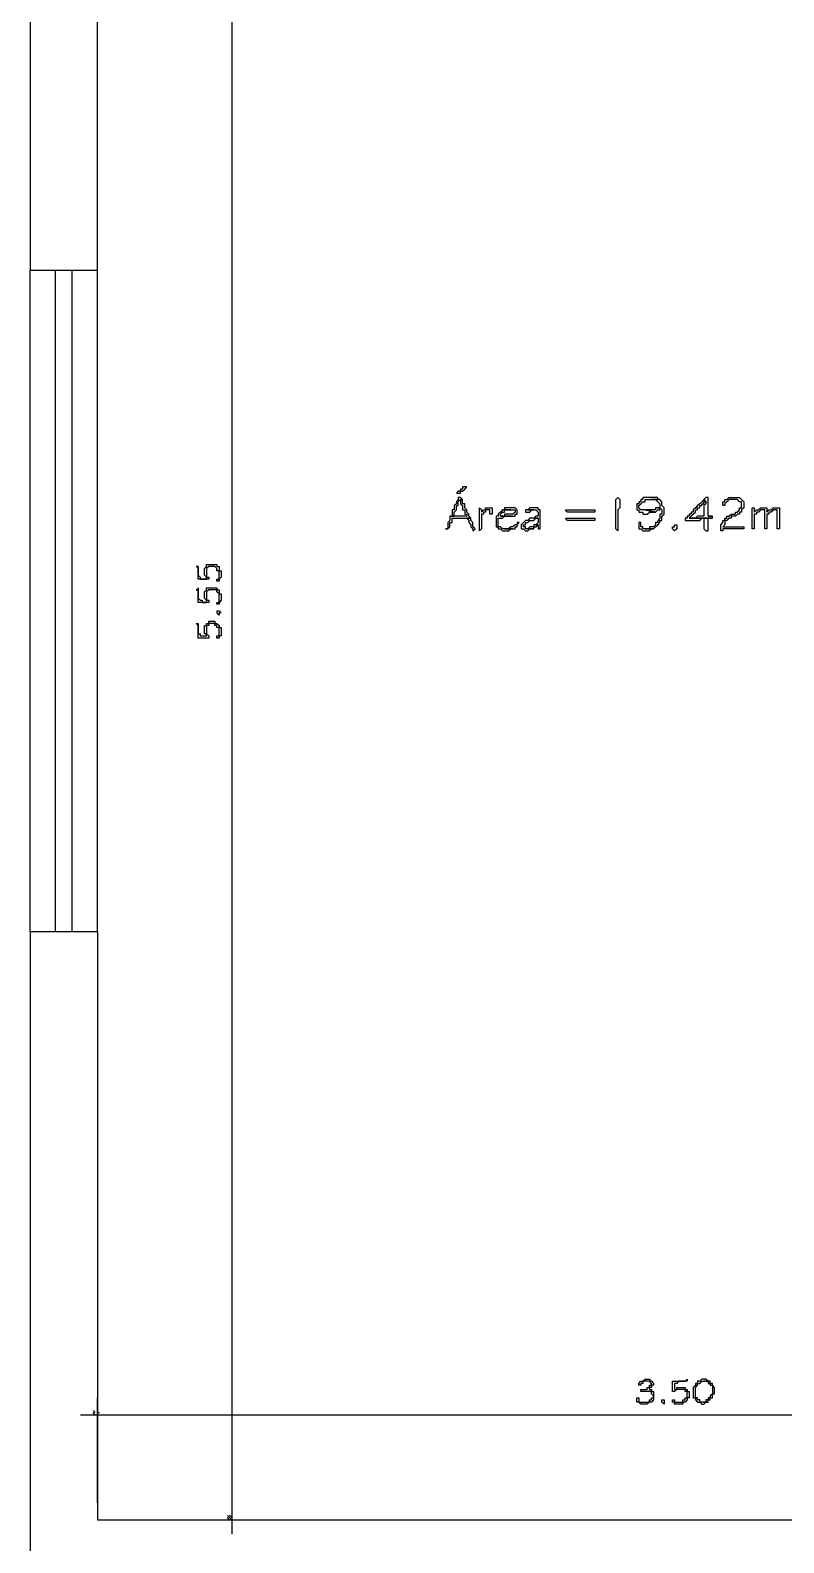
# Model space of a CAD drawing. Header units: millimetres. Extents: x -518.8 to -461.2, y 3.5 to 44.2.
# Drawn here: x -504.244 to -501.958, y 13.954 to 18.541 of the extents above; entities that cross this region are included whole.
import ezdxf

# ---------------------------------------------------------------- set-up
doc = ezdxf.new("R2010")
doc.units = ezdxf.units.MM
doc.header["$MEASUREMENT"] = 0
for name, color, linetype in [('10', 10, 'Continuous'), ('16', 16, 'Continuous'), ('8', 8, 'Continuous'), ('MYSOLIDS', 7, 'Continuous')]:
    doc.layers.add(name, color=color, linetype=linetype)

msp = doc.modelspace()

# ---------------------------------------------------------------- linework, layer by layer
at = {"layer": '10'}
for points in [[(-504.2436, 21.5548), (-504.2436, 17.812)], [(-504.0399, 17.812), (-504.0399, 19.5879), (-504.0399, 19.5879), (-502.0346, 19.5879)], [(-504.0399, 17.812), (-504.2436, 17.812)], [(-504.0399, 15.8067), (-504.2436, 15.8067)], [(-504.2436, 15.8067), (-504.2436, 13.827)], [(-504.0399, 15.8067), (-504.0399, 14.024)], [(-504.0399, 14.024), (-501.6339, 14.024)]]:
    msp.add_lwpolyline(points, dxfattribs=at)
at = {"layer": '16'}
for points in [[(-503.6324, 19.6391), (-503.6324, 13.9797)], [(-504.0399, 14.0751), (-504.0399, 14.3932)], [(-504.091, 14.3421), (-500.4812, 14.3421)], [(-504.0466, 14.3488), (-504.0527, 14.3548)], [(-504.0466, 14.3421), (-504.0527, 14.3488)], [(-504.0399, 14.3488), (-504.0399, 14.3488), (-504.0399, 14.3488), (-504.0339, 14.3488)], [(-504.0399, 14.3421), (-504.0399, 14.3421), (-504.0399, 14.3421), (-504.0339, 14.3421)], [(-503.6391, 14.0308), (-503.6451, 14.0368)], [(-503.6324, 14.0308), (-503.6391, 14.0368)], [(-503.9887, 14.024), (-503.588, 14.024)], [(-503.6391, 14.024), (-503.6451, 14.0308)], [(-503.6324, 14.024), (-503.6391, 14.0308)]]:
    msp.add_lwpolyline(points, dxfattribs=at)
at = {"layer": '8'}
for points in [[(-504.2436, 15.8067), (-504.2436, 17.812)], [(-504.1669, 15.8067), (-504.1669, 17.812)], [(-504.1166, 15.8067), (-504.1166, 17.812)], [(-504.0399, 15.8067), (-504.0399, 17.812)]]:
    msp.add_lwpolyline(points, dxfattribs=at)
at = {"layer": 'MYSOLIDS'}
for points in [[(-502.9256, 17.1563), (-502.9256, 17.1563), (-502.9324, 17.1563), (-502.9324, 17.1563), (-502.9324, 17.1496), (-502.9384, 17.1496), (-502.9384, 17.1436), (-502.9451, 17.1436), (-502.9451, 17.1436), (-502.9511, 17.1368), (-502.9451, 17.1368), (-502.9451, 17.1368), (-502.9451, 17.1368), (-502.9384, 17.1368), (-502.9384, 17.1368), (-502.9384, 17.1436), (-502.9324, 17.1436), (-502.9324, 17.1436), (-502.9256, 17.1496), (-502.9256, 17.1496), (-502.9256, 17.1496), (-502.9196, 17.1563), (-502.9196, 17.1563), (-502.9256, 17.1563), (-502.9256, 17.1563)], [(-502.9324, 17.118), (-502.9384, 17.118), (-502.9384, 17.1112), (-502.9384, 17.1112), (-502.9384, 17.1052), (-502.9324, 17.0992), (-502.9324, 17.0992), (-502.9324, 17.0924), (-502.9324, 17.0864), (-502.9256, 17.0864), (-502.9256, 17.0797), (-502.9256, 17.0736), (-502.9196, 17.0736), (-502.9196, 17.0669), (-502.9639, 17.0669), (-502.9707, 17.0669), (-502.9707, 17.0609), (-502.9707, 17.0541), (-502.9707, 17.0541), (-502.9767, 17.0481), (-502.9767, 17.0481), (-502.9767, 17.0413), (-502.9767, 17.0353), (-502.9767, 17.0285), (-502.9835, 17.0285), (-502.9767, 17.0285), (-502.9767, 17.0285), (-502.9767, 17.0285), (-502.9767, 17.0285), (-502.9707, 17.0353), (-502.9707, 17.0413), (-502.9707, 17.0413), (-502.9707, 17.0481), (-502.9639, 17.0481), (-502.9639, 17.0541), (-502.9639, 17.0609), (-502.9196, 17.0609), (-502.9068, 17.0609), (-502.9128, 17.0669), (-502.9128, 17.0736), (-502.9128, 17.0736), (-502.9196, 17.0797), (-502.9196, 17.0797), (-502.9196, 17.0864), (-502.9256, 17.0924), (-502.9256, 17.0924), (-502.9256, 17.0992), (-502.9256, 17.0992), (-502.9256, 17.1052), (-502.9324, 17.1052), (-502.9324, 17.1112), (-502.9324, 17.1112), (-502.9324, 17.118), (-502.9324, 17.118)], [(-502.9384, 17.124), (-502.9384, 17.124), (-502.9451, 17.124), (-502.9451, 17.124), (-502.9451, 17.118), (-502.9451, 17.118), (-502.9511, 17.1112), (-502.9511, 17.1052), (-502.9579, 17.0992), (-502.9579, 17.0924), (-502.9579, 17.0864), (-502.9639, 17.0864), (-502.9639, 17.0797), (-502.9639, 17.0797), (-502.9639, 17.0736), (-502.9639, 17.0669), (-502.9707, 17.0669), (-502.9639, 17.0669), (-502.9579, 17.0669), (-502.9579, 17.0736), (-502.9579, 17.0736), (-502.9579, 17.0797), (-502.9511, 17.0864), (-502.9511, 17.0864), (-502.9511, 17.0924), (-502.9511, 17.0924), (-502.9511, 17.0992), (-502.9451, 17.0992), (-502.9451, 17.1052), (-502.9451, 17.1112), (-502.9384, 17.118), (-502.9324, 17.118), (-502.9384, 17.124), (-502.9384, 17.124), (-502.9384, 17.124), (-502.9384, 17.124)], [(-502.4677, 17.0285), (-502.4677, 17.0353), (-502.4677, 17.0413), (-502.4677, 17.0413), (-502.4677, 17.0413), (-502.4677, 17.0481), (-502.4677, 17.0541), (-502.4677, 17.0609), (-502.4677, 17.0609), (-502.4677, 17.0669), (-502.4677, 17.0736), (-502.4677, 17.0797), (-502.4677, 17.0797), (-502.4677, 17.0864), (-502.4677, 17.0924), (-502.4677, 17.0992), (-502.4677, 17.0992), (-502.4677, 17.1052), (-502.4677, 17.1112), (-502.4677, 17.1112), (-502.4677, 17.118), (-502.4677, 17.118), (-502.4609, 17.124), (-502.4609, 17.124), (-502.4609, 17.124), (-502.4609, 17.124), (-502.4609, 17.124), (-502.4609, 17.124), (-502.4549, 17.118), (-502.4549, 17.118), (-502.4549, 17.1112), (-502.4549, 17.1052), (-502.4549, 17.1052), (-502.4549, 17.0992), (-502.4549, 17.0924), (-502.4609, 17.0864), (-502.4609, 17.0864), (-502.4609, 17.0797), (-502.4609, 17.0736), (-502.4609, 17.0669), (-502.4609, 17.0669), (-502.4609, 17.0609), (-502.4609, 17.0541), (-502.4609, 17.0481), (-502.4609, 17.0481), (-502.4609, 17.0413), (-502.4609, 17.0353), (-502.4609, 17.0353), (-502.4609, 17.0285), (-502.4609, 17.0285), (-502.4609, 17.0285), (-502.4609, 17.0285), (-502.4609, 17.0225), (-502.4609, 17.0225), (-502.4677, 17.0285), (-502.4677, 17.0285), (-502.4677, 17.0285), (-502.4677, 17.0285), (-502.4677, 17.0285), (-502.4677, 17.0285), (-502.4677, 17.0285)], [(-502.3594, 17.124), (-502.3594, 17.124), (-502.3654, 17.124), (-502.3722, 17.124), (-502.3722, 17.124), (-502.3782, 17.124), (-502.385, 17.124), (-502.385, 17.118), (-502.391, 17.118), (-502.391, 17.1112), (-502.3978, 17.1112), (-502.3978, 17.1112), (-502.3978, 17.1052), (-502.4038, 17.1052), (-502.4038, 17.0992), (-502.4038, 17.0924), (-502.4038, 17.0924), (-502.4038, 17.0864), (-502.3978, 17.0864), (-502.3978, 17.0797), (-502.3978, 17.0797), (-502.391, 17.0797), (-502.385, 17.0797), (-502.385, 17.0736), (-502.3782, 17.0736), (-502.3782, 17.0736), (-502.3722, 17.0736), (-502.3654, 17.0797), (-502.3594, 17.0797), (-502.3594, 17.0797), (-502.3527, 17.0797), (-502.3527, 17.0797), (-502.3466, 17.0797), (-502.3782, 17.0864), (-502.3782, 17.0864), (-502.385, 17.0864), (-502.385, 17.0864), (-502.391, 17.0864), (-502.391, 17.0864), (-502.3978, 17.0924), (-502.3978, 17.0924), (-502.3978, 17.0992), (-502.3978, 17.0992), (-502.391, 17.1052), (-502.391, 17.1052), (-502.385, 17.1112), (-502.385, 17.1112), (-502.3782, 17.1112), (-502.3782, 17.118), (-502.3722, 17.118), (-502.3722, 17.118), (-502.3654, 17.118), (-502.3594, 17.118), (-502.3399, 17.118), (-502.3399, 17.124), (-502.3466, 17.124), (-502.3527, 17.124), (-502.3527, 17.124), (-502.3594, 17.124), (-502.3594, 17.124)], [(-502.3399, 17.118), (-502.3594, 17.118), (-502.3594, 17.118), (-502.3527, 17.118), (-502.3527, 17.118), (-502.3466, 17.118), (-502.3399, 17.1112), (-502.3399, 17.1112), (-502.3399, 17.1112), (-502.3339, 17.1052), (-502.3339, 17.1052), (-502.3339, 17.0992), (-502.3339, 17.0992), (-502.3339, 17.0924), (-502.3399, 17.0924), (-502.3339, 17.0924), (-502.3278, 17.0864), (-502.3278, 17.0797), (-502.3278, 17.0797), (-502.3278, 17.0736), (-502.3339, 17.0736), (-502.3339, 17.0669), (-502.3339, 17.0609), (-502.3339, 17.0609), (-502.3399, 17.0541), (-502.3399, 17.0481), (-502.3466, 17.0481), (-502.3466, 17.0413), (-502.3466, 17.0413), (-502.3527, 17.0353), (-502.3594, 17.0353), (-502.3594, 17.0353), (-502.3654, 17.0353), (-502.3654, 17.0285), (-502.3722, 17.0285), (-502.3782, 17.0285), (-502.3527, 17.0285), (-502.3527, 17.0285), (-502.3466, 17.0353), (-502.3466, 17.0353), (-502.3399, 17.0413), (-502.3399, 17.0413), (-502.3339, 17.0481), (-502.3339, 17.0481), (-502.3339, 17.0541), (-502.3278, 17.0541), (-502.3278, 17.0609), (-502.3278, 17.0669), (-502.3278, 17.0669), (-502.3211, 17.0736), (-502.3211, 17.0736), (-502.3211, 17.0797), (-502.3211, 17.0864), (-502.3211, 17.0864), (-502.3211, 17.0924), (-502.3211, 17.0924), (-502.3278, 17.0992), (-502.3278, 17.1052), (-502.3278, 17.1052), (-502.3278, 17.1112), (-502.3339, 17.118), (-502.3339, 17.118), (-502.3399, 17.118), (-502.3399, 17.118)], [(-502.2, 17.118), (-502.2068, 17.1112), (-502.2068, 17.1112), (-502.2128, 17.1052), (-502.2128, 17.1052), (-502.2196, 17.0992), (-502.2196, 17.0992), (-502.2256, 17.0924), (-502.2256, 17.0924), (-502.2324, 17.0864), (-502.2324, 17.0797), (-502.2384, 17.0797), (-502.2384, 17.0736), (-502.2444, 17.0736), (-502.2444, 17.0669), (-502.2511, 17.0669), (-502.2511, 17.0609), (-502.2511, 17.0609), (-502.2572, 17.0609), (-502.2572, 17.0541), (-502.2572, 17.0541), (-502.2511, 17.0541), (-502.2511, 17.0541), (-502.2511, 17.0541), (-502.2444, 17.0541), (-502.2384, 17.0541), (-502.2384, 17.0541), (-502.2324, 17.0541), (-502.2256, 17.0541), (-502.2196, 17.0541), (-502.2196, 17.0541), (-502.2128, 17.0541), (-502.2068, 17.0609), (-502.2, 17.0609), (-502.2, 17.0609), (-502.1872, 17.0609), (-502.1872, 17.0609), (-502.1812, 17.0609), (-502.1812, 17.0609), (-502.1745, 17.0609), (-502.2444, 17.0609), (-502.2444, 17.0609), (-502.2384, 17.0669), (-502.2384, 17.0669), (-502.2324, 17.0736), (-502.2324, 17.0736), (-502.2256, 17.0797), (-502.2256, 17.0864), (-502.2196, 17.0864), (-502.2196, 17.0924), (-502.2128, 17.0924), (-502.2128, 17.0992), (-502.2068, 17.0992), (-502.2068, 17.1052), (-502.2, 17.1052), (-502.2, 17.1112), (-502.194, 17.1112), (-502.2, 17.118), (-502.2, 17.118)], [(-502.194, 17.124), (-502.194, 17.124), (-502.194, 17.124), (-502.2, 17.118), (-502.2, 17.118), (-502.194, 17.1112), (-502.194, 17.1112), (-502.194, 17.1052), (-502.2, 17.0992), (-502.2, 17.0924), (-502.2, 17.0924), (-502.2, 17.0924), (-502.2, 17.0864), (-502.2, 17.0797), (-502.2, 17.0736), (-502.2, 17.0736), (-502.2, 17.0669), (-502.2, 17.0669), (-502.2068, 17.0669), (-502.2068, 17.0669), (-502.2128, 17.0669), (-502.2196, 17.0669), (-502.2256, 17.0609), (-502.2256, 17.0609), (-502.2256, 17.0609), (-502.2316, 17.0609), (-502.2384, 17.0609), (-502.2444, 17.0609), (-502.2444, 17.0609), (-502.1745, 17.0609), (-502.1745, 17.0609), (-502.1745, 17.0609), (-502.1745, 17.0669), (-502.1872, 17.0669), (-502.1872, 17.0736), (-502.1872, 17.0736), (-502.1872, 17.0797), (-502.1872, 17.0864), (-502.1872, 17.0924), (-502.1872, 17.0924), (-502.1872, 17.0992), (-502.1872, 17.1052), (-502.1872, 17.1112), (-502.1872, 17.1112), (-502.1872, 17.118), (-502.1872, 17.124), (-502.1872, 17.124), (-502.194, 17.124), (-502.194, 17.124)], [(-502.1429, 17.0353), (-502.079, 17.0353), (-502.079, 17.0353), (-502.079, 17.0353), (-502.079, 17.0285), (-502.079, 17.0285), (-502.079, 17.0285), (-502.079, 17.0285), (-502.079, 17.0285), (-502.079, 17.0285), (-502.1429, 17.0285), (-502.1429, 17.0225), (-502.1429, 17.0225), (-502.1429, 17.0225), (-502.1429, 17.0225), (-502.1489, 17.0225), (-502.1489, 17.0225), (-502.1489, 17.0285), (-502.1489, 17.0285), (-502.1489, 17.0353), (-502.1489, 17.0413), (-502.1489, 17.0413), (-502.1429, 17.0481), (-502.1429, 17.0481), (-502.1429, 17.0541), (-502.1369, 17.0541), (-502.1369, 17.0609), (-502.1301, 17.0609), (-502.1301, 17.0609), (-502.1301, 17.0669), (-502.1241, 17.0669), (-502.1241, 17.0669), (-502.1173, 17.0736), (-502.1113, 17.0736), (-502.1045, 17.0736), (-502.1045, 17.0797), (-502.0985, 17.0797), (-502.0985, 17.0797), (-502.0918, 17.0864), (-502.0918, 17.0864), (-502.0918, 17.0924), (-502.0857, 17.0924), (-502.0857, 17.0992), (-502.0857, 17.0992), (-502.0857, 17.1052), (-502.0857, 17.1112), (-502.0918, 17.1112), (-502.0918, 17.1112), (-502.0985, 17.118), (-502.0985, 17.118), (-502.1045, 17.118), (-502.1113, 17.118), (-502.1113, 17.118), (-502.1173, 17.118), (-502.1241, 17.118), (-502.1241, 17.118), (-502.1301, 17.1112), (-502.1301, 17.1112), (-502.1369, 17.1052), (-502.1369, 17.1052), (-502.1369, 17.0992), (-502.1369, 17.0992), (-502.1429, 17.0992), (-502.1429, 17.0992), (-502.1429, 17.0992), (-502.1429, 17.0992), (-502.1429, 17.0992), (-502.1429, 17.0992), (-502.1429, 17.1052), (-502.1429, 17.1052), (-502.1429, 17.1112), (-502.1369, 17.1112), (-502.1369, 17.1112), (-502.1369, 17.118), (-502.1301, 17.118), (-502.1241, 17.124), (-502.1241, 17.124), (-502.1173, 17.124), (-502.1173, 17.124), (-502.1113, 17.124), (-502.1113, 17.124), (-502.1045, 17.124), (-502.0985, 17.124), (-502.0918, 17.124), (-502.0918, 17.124), (-502.0857, 17.118), (-502.0857, 17.118), (-502.0857, 17.118), (-502.079, 17.1112), (-502.079, 17.1052), (-502.079, 17.1052), (-502.079, 17.0992), (-502.079, 17.0992), (-502.079, 17.0924), (-502.079, 17.0924), (-502.0857, 17.0864), (-502.0857, 17.0797), (-502.0857, 17.0797), (-502.0918, 17.0797), (-502.0918, 17.0736), (-502.0985, 17.0736), (-502.0985, 17.0736), (-502.1045, 17.0669), (-502.1113, 17.0669), (-502.1173, 17.0669), (-502.1173, 17.0609), (-502.1241, 17.0609), (-502.1241, 17.0609), (-502.1301, 17.0541), (-502.1369, 17.0541), (-502.1369, 17.0481), (-502.1369, 17.0481), (-502.1369, 17.0413), (-502.1429, 17.0353), (-502.1429, 17.0353), (-502.1429, 17.0353), (-502.1429, 17.0353), (-502.1429, 17.0353)], [(-502.8752, 17.0797), (-502.8752, 17.0797), (-502.8684, 17.0864), (-502.8624, 17.0864), (-502.8624, 17.0924), (-502.8557, 17.0924), (-502.8557, 17.0924), (-502.8496, 17.0924), (-502.8496, 17.0924), (-502.8429, 17.0924), (-502.8429, 17.0864), (-502.8429, 17.0797), (-502.8429, 17.0797), (-502.8429, 17.0736), (-502.8429, 17.0736), (-502.8429, 17.0736), (-502.8429, 17.0736), (-502.8496, 17.0736), (-502.8496, 17.0736), (-502.8496, 17.0797), (-502.8496, 17.0797), (-502.8496, 17.0797), (-502.8496, 17.0797), (-502.8496, 17.0797), (-502.8496, 17.0797), (-502.8496, 17.0864), (-502.8496, 17.0864), (-502.8496, 17.0864), (-502.8496, 17.0864), (-502.8557, 17.0864), (-502.8624, 17.0864), (-502.8624, 17.0864), (-502.8624, 17.0797), (-502.8684, 17.0797), (-502.8684, 17.0736), (-502.8752, 17.0736), (-502.8752, 17.0736), (-502.8752, 17.0669), (-502.8752, 17.0609), (-502.8752, 17.0541), (-502.8752, 17.0541), (-502.8752, 17.0481), (-502.8752, 17.0413), (-502.8752, 17.0413), (-502.8752, 17.0353), (-502.8752, 17.0353), (-502.8752, 17.0353), (-502.8752, 17.0285), (-502.8752, 17.0285), (-502.8812, 17.0225), (-502.8812, 17.0225), (-502.8812, 17.0285), (-502.8812, 17.0285), (-502.8812, 17.0285), (-502.8812, 17.0285), (-502.8812, 17.0413), (-502.8812, 17.0481), (-502.8812, 17.0481), (-502.8812, 17.0541), (-502.8812, 17.0609), (-502.8812, 17.0609), (-502.8812, 17.0669), (-502.8812, 17.0736), (-502.8812, 17.0797), (-502.8812, 17.0797), (-502.8812, 17.0864), (-502.8812, 17.0864), (-502.8812, 17.0864), (-502.8812, 17.0864), (-502.8812, 17.0924), (-502.8812, 17.0924), (-502.8752, 17.0864), (-502.8752, 17.0864), (-502.8752, 17.0797), (-502.8752, 17.0797), (-502.8752, 17.0797), (-502.8752, 17.0797), (-502.8752, 17.0797), (-502.8752, 17.0797)], [(-502.8053, 17.0864), (-502.8113, 17.0864), (-502.8173, 17.0797), (-502.8173, 17.0797), (-502.8241, 17.0736), (-502.8241, 17.0736), (-502.8241, 17.0669), (-502.8301, 17.0669), (-502.8301, 17.0609), (-502.8301, 17.0609), (-502.8301, 17.0541), (-502.8301, 17.0481), (-502.8301, 17.0481), (-502.8301, 17.0413), (-502.8301, 17.0353), (-502.8241, 17.0353), (-502.8241, 17.0285), (-502.8241, 17.0285), (-502.8173, 17.0285), (-502.8173, 17.0285), (-502.8113, 17.0225), (-502.8053, 17.0225), (-502.8053, 17.0225), (-502.7985, 17.0225), (-502.7985, 17.0225), (-502.7925, 17.0225), (-502.7857, 17.0285), (-502.7797, 17.0285), (-502.7797, 17.0285), (-502.7797, 17.0285), (-502.8053, 17.0285), (-502.8053, 17.0285), (-502.8113, 17.0285), (-502.8173, 17.0353), (-502.8173, 17.0353), (-502.8241, 17.0353), (-502.8241, 17.0413), (-502.8241, 17.0481), (-502.8241, 17.0481), (-502.8241, 17.0541), (-502.8241, 17.0541), (-502.8241, 17.0609), (-502.8241, 17.0609), (-502.8241, 17.0609), (-502.8173, 17.0609), (-502.8113, 17.0609), (-502.8053, 17.0669), (-502.7985, 17.0669), (-502.7925, 17.0669), (-502.7857, 17.0669), (-502.7857, 17.0669), (-502.7797, 17.0669), (-502.7797, 17.0669), (-502.8173, 17.0669), (-502.8173, 17.0736), (-502.8173, 17.0736), (-502.8113, 17.0797), (-502.8053, 17.0797), (-502.8053, 17.0864), (-502.7985, 17.0864), (-502.7985, 17.0864), (-502.7925, 17.0864), (-502.7857, 17.0864), (-502.8053, 17.0864), (-502.8053, 17.0864)], [(-502.7857, 17.0924), (-502.7925, 17.0924), (-502.7925, 17.0924), (-502.7985, 17.0924), (-502.8053, 17.0924), (-502.8053, 17.0924), (-502.8053, 17.0864), (-502.7857, 17.0864), (-502.7857, 17.0864), (-502.7797, 17.0864), (-502.773, 17.0864), (-502.773, 17.0864), (-502.773, 17.0797), (-502.773, 17.0797), (-502.773, 17.0797), (-502.7797, 17.0736), (-502.7857, 17.0736), (-502.7857, 17.0736), (-502.7857, 17.0736), (-502.7925, 17.0736), (-502.7985, 17.0736), (-502.8053, 17.0736), (-502.8053, 17.0669), (-502.8113, 17.0669), (-502.8173, 17.0669), (-502.7797, 17.0669), (-502.773, 17.0669), (-502.773, 17.0736), (-502.7669, 17.0736), (-502.7669, 17.0736), (-502.7669, 17.0797), (-502.7669, 17.0864), (-502.7669, 17.0864), (-502.773, 17.0924), (-502.773, 17.0924), (-502.7797, 17.0924), (-502.7797, 17.0924), (-502.7857, 17.0924), (-502.7857, 17.0924)], [(-502.7346, 17.0864), (-502.7346, 17.0864), (-502.7414, 17.0864), (-502.7414, 17.0797), (-502.7414, 17.0797), (-502.7414, 17.0797), (-502.7414, 17.0797), (-502.7414, 17.0797), (-502.7346, 17.0797), (-502.7346, 17.0797), (-502.7286, 17.0797), (-502.7286, 17.0797), (-502.7218, 17.0864), (-502.7218, 17.0864), (-502.7158, 17.0864), (-502.7158, 17.0864), (-502.7346, 17.0864), (-502.7346, 17.0864)], [(-502.7158, 17.0924), (-502.7158, 17.0924), (-502.7218, 17.0924), (-502.7218, 17.0924), (-502.7218, 17.0924), (-502.7286, 17.0924), (-502.7346, 17.0864), (-502.7158, 17.0864), (-502.7098, 17.0864), (-502.7098, 17.0864), (-502.703, 17.0797), (-502.703, 17.0797), (-502.703, 17.0736), (-502.703, 17.0669), (-502.7098, 17.0669), (-502.7158, 17.0609), (-502.7158, 17.0609), (-502.703, 17.0609), (-502.703, 17.0481), (-502.703, 17.0481), (-502.7098, 17.0413), (-502.703, 17.0413), (-502.703, 17.0353), (-502.703, 17.0285), (-502.697, 17.0285), (-502.697, 17.0285), (-502.697, 17.0353), (-502.697, 17.0736), (-502.697, 17.0797), (-502.697, 17.0797), (-502.697, 17.0864), (-502.703, 17.0864), (-502.703, 17.0924), (-502.7098, 17.0924), (-502.7158, 17.0924), (-502.7158, 17.0924)], [(-502.5376, 17.0797), (-502.6143, 17.0797), (-502.6143, 17.0797), (-502.6143, 17.0797), (-502.6203, 17.0864), (-502.6203, 17.0864), (-502.6143, 17.0864), (-502.6143, 17.0864), (-502.6143, 17.0864), (-502.6143, 17.0864), (-502.5376, 17.0864), (-502.5308, 17.0864), (-502.5308, 17.0864), (-502.5308, 17.0864), (-502.5308, 17.0864), (-502.5308, 17.0797), (-502.5308, 17.0797), (-502.5376, 17.0797), (-502.5376, 17.0797), (-502.5376, 17.0797), (-502.5376, 17.0797), (-502.5376, 17.0797)], [(-502.3399, 17.0924), (-502.3466, 17.0924), (-502.3466, 17.0864), (-502.3527, 17.0864), (-502.3594, 17.0864), (-502.3594, 17.0864), (-502.3654, 17.0864), (-502.3722, 17.0864), (-502.3782, 17.0864), (-502.3466, 17.0797), (-502.3399, 17.0864), (-502.3399, 17.0864), (-502.3339, 17.0864), (-502.3339, 17.0924), (-502.3399, 17.0924), (-502.3399, 17.0924)], [(-502.1812, 17.0669), (-502.1812, 17.0669), (-502.1812, 17.0669), (-502.1872, 17.0669), (-502.1872, 17.0669), (-502.1745, 17.0669), (-502.1745, 17.0669), (-502.1812, 17.0669), (-502.1812, 17.0669)], [(-502.009, 17.0797), (-502.003, 17.0864), (-501.9963, 17.0864), (-501.9963, 17.0864), (-501.9902, 17.0924), (-501.9835, 17.0924), (-501.9835, 17.0924), (-501.9775, 17.0924), (-501.9707, 17.0924), (-501.9707, 17.0924), (-501.9707, 17.0864), (-501.9707, 17.0797), (-501.9707, 17.0797), (-501.9707, 17.0736), (-501.9707, 17.0669), (-501.9707, 17.0669), (-501.9707, 17.0609), (-501.9707, 17.0541), (-501.9707, 17.0481), (-501.9707, 17.0481), (-501.9707, 17.0413), (-501.9707, 17.0353), (-501.9707, 17.0353), (-501.9707, 17.0285), (-501.9707, 17.0285), (-501.9707, 17.0285), (-501.9707, 17.0285), (-501.9707, 17.0285), (-501.9707, 17.0285), (-501.9707, 17.0285), (-501.9707, 17.0285), (-501.9775, 17.0285), (-501.9775, 17.0353), (-501.9775, 17.0353), (-501.9775, 17.0413), (-501.9775, 17.0481), (-501.9775, 17.0541), (-501.9775, 17.0541), (-501.9775, 17.0609), (-501.9775, 17.0669), (-501.9775, 17.0669), (-501.9775, 17.0736), (-501.9775, 17.0797), (-501.9775, 17.0864), (-501.9775, 17.0864), (-501.9835, 17.0864), (-501.9835, 17.0864), (-501.9835, 17.0864), (-501.9902, 17.0864), (-501.9902, 17.0864), (-501.9963, 17.0797), (-502.003, 17.0797), (-502.003, 17.0736), (-502.009, 17.0736), (-502.009, 17.0353), (-502.009, 17.0285), (-502.009, 17.0285), (-502.009, 17.0285), (-502.009, 17.0285), (-502.0158, 17.0285), (-502.0158, 17.0285), (-502.0158, 17.0353), (-502.0158, 17.0353), (-502.0158, 17.0797), (-502.0158, 17.0797), (-502.0158, 17.0864), (-502.0158, 17.0864), (-502.0218, 17.0864), (-502.0218, 17.0864), (-502.0218, 17.0864), (-502.0286, 17.0864), (-502.0286, 17.0864), (-502.0346, 17.0797), (-502.0406, 17.0797), (-502.0406, 17.0736), (-502.0474, 17.0736), (-502.0474, 17.0285), (-502.0474, 17.0285), (-502.0474, 17.0285), (-502.0474, 17.0285), (-502.0474, 17.0285), (-502.0534, 17.0285), (-502.0534, 17.0285), (-502.0534, 17.0285), (-502.0534, 17.0285), (-502.0534, 17.0736), (-502.0534, 17.0736), (-502.0534, 17.0736), (-502.0534, 17.0736), (-502.0534, 17.0736), (-502.0534, 17.0736), (-502.0534, 17.0736), (-502.0534, 17.0736), (-502.0534, 17.0736), (-502.0534, 17.0736), (-502.0534, 17.0736), (-502.0534, 17.0797), (-502.0534, 17.0797), (-502.0534, 17.0864), (-502.0534, 17.0924), (-502.0534, 17.0924), (-502.0474, 17.0924), (-502.0474, 17.0924), (-502.0474, 17.0924), (-502.0474, 17.0924), (-502.0474, 17.0864), (-502.0474, 17.0864), (-502.0474, 17.0797), (-502.0406, 17.0864), (-502.0346, 17.0864), (-502.0346, 17.0864), (-502.0286, 17.0924), (-502.0218, 17.0924), (-502.0218, 17.0924), (-502.0158, 17.0924), (-502.009, 17.0924), (-502.009, 17.0924), (-502.009, 17.0864), (-502.009, 17.0797), (-502.009, 17.0797), (-502.009, 17.0797), (-502.009, 17.0797), (-502.009, 17.0797)], [(-502.9068, 17.0609), (-502.9196, 17.0609), (-502.9196, 17.0609), (-502.9128, 17.0541), (-502.9128, 17.0481), (-502.9128, 17.0481), (-502.9068, 17.0413), (-502.9068, 17.0353), (-502.9008, 17.0285), (-502.9008, 17.0285), (-502.9008, 17.0285), (-502.9008, 17.0225), (-502.894, 17.0285), (-502.894, 17.0285), (-502.894, 17.0285), (-502.9008, 17.0353), (-502.9008, 17.0413), (-502.9008, 17.0481), (-502.9068, 17.0541), (-502.9068, 17.0541), (-502.9068, 17.0609), (-502.9068, 17.0609)], [(-502.7669, 17.0481), (-502.7669, 17.0481), (-502.7669, 17.0413), (-502.773, 17.0413), (-502.773, 17.0413), (-502.773, 17.0413), (-502.7797, 17.0353), (-502.7797, 17.0353), (-502.7857, 17.0353), (-502.7857, 17.0353), (-502.7925, 17.0285), (-502.7985, 17.0285), (-502.8053, 17.0285), (-502.7797, 17.0285), (-502.773, 17.0285), (-502.773, 17.0353), (-502.7669, 17.0353), (-502.7669, 17.0353), (-502.7669, 17.0413), (-502.7602, 17.0481), (-502.7669, 17.0481), (-502.7669, 17.0481), (-502.7669, 17.0481)], [(-502.7158, 17.0609), (-502.7218, 17.0609), (-502.7286, 17.0609), (-502.7346, 17.0541), (-502.7346, 17.0541), (-502.7414, 17.0541), (-502.7414, 17.0541), (-502.7414, 17.0541), (-502.7474, 17.0481), (-502.7474, 17.0481), (-502.7542, 17.0413), (-502.7542, 17.0353), (-502.7542, 17.0353), (-502.7542, 17.0285), (-502.7474, 17.0285), (-502.7474, 17.0285), (-502.7414, 17.0225), (-502.7346, 17.0225), (-502.7346, 17.0225), (-502.7286, 17.0285), (-502.7218, 17.0285), (-502.7218, 17.0285), (-502.7158, 17.0285), (-502.7346, 17.0285), (-502.7414, 17.0285), (-502.7414, 17.0353), (-502.7414, 17.0353), (-502.7474, 17.0353), (-502.7474, 17.0413), (-502.7414, 17.0413), (-502.7414, 17.0481), (-502.7346, 17.0481), (-502.7346, 17.0481), (-502.7346, 17.0481), (-502.7286, 17.0541), (-502.7218, 17.0541), (-502.7218, 17.0541), (-502.7158, 17.0541), (-502.7098, 17.0609), (-502.703, 17.0609), (-502.7158, 17.0609), (-502.7158, 17.0609)], [(-502.7098, 17.0413), (-502.7158, 17.0413), (-502.7158, 17.0353), (-502.7218, 17.0353), (-502.7218, 17.0353), (-502.7286, 17.0353), (-502.7346, 17.0285), (-502.7346, 17.0285), (-502.7158, 17.0285), (-502.7158, 17.0353), (-502.7098, 17.0353), (-502.7098, 17.0353), (-502.703, 17.0413), (-502.7098, 17.0413), (-502.7098, 17.0413)], [(-502.5376, 17.0541), (-502.6143, 17.0541), (-502.6143, 17.0541), (-502.6143, 17.0541), (-502.6203, 17.0609), (-502.6203, 17.0609), (-502.6143, 17.0609), (-502.6143, 17.0609), (-502.6143, 17.0609), (-502.6143, 17.0609), (-502.5376, 17.0609), (-502.5308, 17.0609), (-502.5308, 17.0609), (-502.5308, 17.0609), (-502.5308, 17.0609), (-502.5308, 17.0541), (-502.5308, 17.0541), (-502.5376, 17.0541), (-502.5376, 17.0541), (-502.5376, 17.0541), (-502.5376, 17.0541), (-502.5376, 17.0541)], [(-502.3978, 17.0481), (-502.3978, 17.0481), (-502.3978, 17.0413), (-502.3978, 17.0413), (-502.3978, 17.0353), (-502.3978, 17.0285), (-502.391, 17.0285), (-502.391, 17.0285), (-502.385, 17.0225), (-502.3782, 17.0225), (-502.3782, 17.0225), (-502.3782, 17.0225), (-502.3722, 17.0225), (-502.3654, 17.0225), (-502.3654, 17.0225), (-502.3594, 17.0285), (-502.3527, 17.0285), (-502.3782, 17.0285), (-502.3782, 17.0285), (-502.385, 17.0285), (-502.385, 17.0353), (-502.385, 17.0353), (-502.391, 17.0353), (-502.391, 17.0413), (-502.391, 17.0413), (-502.391, 17.0481), (-502.3978, 17.0481), (-502.3978, 17.0481)], [(-502.2895, 17.0225), (-502.2955, 17.0285), (-502.2955, 17.0285), (-502.2955, 17.0285), (-502.2955, 17.0285), (-502.2955, 17.0353), (-502.2895, 17.0353), (-502.2895, 17.0413), (-502.2827, 17.0413), (-502.2827, 17.0353), (-502.2827, 17.0353), (-502.2827, 17.0353), (-502.2827, 17.0353), (-502.2827, 17.0285), (-502.2827, 17.0285), (-502.2895, 17.0225), (-502.2895, 17.0225), (-502.2895, 17.0225), (-502.2895, 17.0225), (-502.2895, 17.0225)], [(-502.1872, 17.0609), (-502.2, 17.0609), (-502.2, 17.0541), (-502.2, 17.0541), (-502.2, 17.0481), (-502.2, 17.0353), (-502.2, 17.0353), (-502.2, 17.0285), (-502.194, 17.0225), (-502.194, 17.0225), (-502.194, 17.0225), (-502.1872, 17.0225), (-502.1872, 17.0285), (-502.1872, 17.0285), (-502.1872, 17.0285), (-502.1872, 17.0353), (-502.1872, 17.0413), (-502.1872, 17.0481), (-502.1872, 17.0481), (-502.1872, 17.0541), (-502.1872, 17.0609), (-502.1872, 17.0609)], [(-503.7278, 16.8827), (-503.7278, 16.8759), (-503.7218, 16.8759), (-503.7218, 16.8759), (-503.7218, 16.8759), (-503.7151, 16.8759), (-503.709, 16.8759), (-503.709, 16.8759), (-503.709, 16.8759), (-503.709, 16.8827), (-503.709, 16.8827), (-503.7151, 16.8887), (-503.7151, 16.8887), (-503.7151, 16.8887), (-503.7151, 16.8954), (-503.7151, 16.8954), (-503.7151, 16.9015), (-503.7151, 16.9015), (-503.7151, 16.9082), (-503.7151, 16.9082), (-503.709, 16.9142), (-503.709, 16.9142), (-503.709, 16.9142), (-503.709, 16.9203), (-503.7023, 16.9203), (-503.7023, 16.9203), (-503.6963, 16.9203), (-503.6963, 16.9203), (-503.6963, 16.9203), (-503.6895, 16.9203), (-503.6835, 16.9203), (-503.6835, 16.9203), (-503.6835, 16.9203), (-503.6775, 16.9203), (-503.6775, 16.9142), (-503.6775, 16.9142), (-503.6707, 16.9142), (-503.6707, 16.9082), (-503.6707, 16.9082), (-503.6707, 16.9015), (-503.6647, 16.9015), (-503.6647, 16.9015), (-503.6647, 16.8954), (-503.6647, 16.8954), (-503.6647, 16.8887), (-503.6647, 16.8887), (-503.6647, 16.8827), (-503.6647, 16.8827), (-503.6707, 16.8759), (-503.6707, 16.8759), (-503.6707, 16.8759), (-503.6707, 16.8699), (-503.6775, 16.8699), (-503.6775, 16.8699), (-503.6775, 16.8699), (-503.6775, 16.8699), (-503.6775, 16.8699), (-503.6775, 16.8759), (-503.6775, 16.8759), (-503.6775, 16.8759), (-503.6775, 16.8759), (-503.6707, 16.8759), (-503.6707, 16.8827), (-503.6707, 16.8827), (-503.6707, 16.8827), (-503.6707, 16.8887), (-503.6707, 16.8887), (-503.6707, 16.8954), (-503.6707, 16.8954), (-503.6707, 16.9015), (-503.6707, 16.9015), (-503.6775, 16.9015), (-503.6775, 16.9082), (-503.6775, 16.9082), (-503.6775, 16.9082), (-503.6835, 16.9142), (-503.6835, 16.9142), (-503.6895, 16.9142), (-503.6895, 16.9142), (-503.6963, 16.9142), (-503.6963, 16.9142), (-503.7023, 16.9142), (-503.7023, 16.9142), (-503.7023, 16.9142), (-503.7023, 16.9142), (-503.709, 16.9082), (-503.709, 16.9082), (-503.709, 16.9015), (-503.709, 16.9015), (-503.709, 16.8954), (-503.709, 16.8954), (-503.709, 16.8887), (-503.709, 16.8887), (-503.709, 16.8887), (-503.709, 16.8827), (-503.709, 16.8827), (-503.7023, 16.8827), (-503.7023, 16.8759), (-503.7023, 16.8759), (-503.7023, 16.8759), (-503.7023, 16.8759), (-503.7023, 16.8759), (-503.709, 16.8759), (-503.709, 16.8759), (-503.709, 16.8759), (-503.7151, 16.8759), (-503.7151, 16.8759), (-503.7151, 16.8759), (-503.7218, 16.8759), (-503.7278, 16.8759), (-503.7278, 16.8759), (-503.7278, 16.8759), (-503.7278, 16.8759), (-503.7346, 16.8759), (-503.7346, 16.8759), (-503.7346, 16.8759), (-503.7346, 16.8827), (-503.7346, 16.8827), (-503.7346, 16.8827), (-503.7346, 16.8887), (-503.7346, 16.8887), (-503.7346, 16.8954), (-503.7346, 16.8954), (-503.7346, 16.9015), (-503.7346, 16.9015), (-503.7346, 16.9082), (-503.7346, 16.9082), (-503.7346, 16.9142), (-503.7406, 16.9142), (-503.7406, 16.9142), (-503.7346, 16.9142), (-503.7346, 16.9142), (-503.7346, 16.9142), (-503.7346, 16.9142), (-503.7346, 16.9142), (-503.7346, 16.9142), (-503.7346, 16.9142), (-503.7346, 16.9142), (-503.7346, 16.9082), (-503.7346, 16.9082), (-503.7346, 16.9015), (-503.7346, 16.8954), (-503.7346, 16.8887), (-503.7346, 16.8887), (-503.7278, 16.8827), (-503.7278, 16.8827), (-503.7278, 16.8827), (-503.7278, 16.8827), (-503.7278, 16.8827), (-503.7278, 16.8827)], [(-503.7278, 16.8127), (-503.7278, 16.8127), (-503.7218, 16.8127), (-503.7218, 16.8127), (-503.7218, 16.806), (-503.7151, 16.806), (-503.709, 16.806), (-503.709, 16.806), (-503.709, 16.806), (-503.709, 16.8127), (-503.709, 16.8127), (-503.7151, 16.8188), (-503.7151, 16.8188), (-503.7151, 16.8188), (-503.7151, 16.8248), (-503.7151, 16.8248), (-503.7151, 16.8315), (-503.7151, 16.8315), (-503.7151, 16.8375), (-503.7151, 16.8375), (-503.709, 16.8443), (-503.709, 16.8443), (-503.709, 16.8443), (-503.709, 16.8503), (-503.7023, 16.8503), (-503.7023, 16.8503), (-503.6963, 16.8503), (-503.6963, 16.8503), (-503.6963, 16.8503), (-503.6895, 16.8503), (-503.6835, 16.8503), (-503.6835, 16.8503), (-503.6835, 16.8503), (-503.6775, 16.8503), (-503.6775, 16.8443), (-503.6775, 16.8443), (-503.6707, 16.8443), (-503.6707, 16.8375), (-503.6707, 16.8375), (-503.6707, 16.8315), (-503.6647, 16.8315), (-503.6647, 16.8315), (-503.6647, 16.8248), (-503.6647, 16.8248), (-503.6647, 16.8188), (-503.6647, 16.8188), (-503.6647, 16.8127), (-503.6647, 16.8127), (-503.6707, 16.806), (-503.6707, 16.806), (-503.6707, 16.806), (-503.6707, 16.8), (-503.6775, 16.8), (-503.6775, 16.8), (-503.6775, 16.8), (-503.6775, 16.806), (-503.6775, 16.806), (-503.6775, 16.806), (-503.6775, 16.806), (-503.6775, 16.806), (-503.6775, 16.806), (-503.6707, 16.806), (-503.6707, 16.8127), (-503.6707, 16.8127), (-503.6707, 16.8127), (-503.6707, 16.8188), (-503.6707, 16.8188), (-503.6707, 16.8248), (-503.6707, 16.8248), (-503.6707, 16.8315), (-503.6707, 16.8315), (-503.6775, 16.8375), (-503.6775, 16.8375), (-503.6775, 16.8375), (-503.6775, 16.8443), (-503.6835, 16.8443), (-503.6835, 16.8443), (-503.6895, 16.8443), (-503.6895, 16.8443), (-503.6963, 16.8443), (-503.6963, 16.8443), (-503.7023, 16.8443), (-503.7023, 16.8443), (-503.7023, 16.8443), (-503.7023, 16.8443), (-503.709, 16.8375), (-503.709, 16.8375), (-503.709, 16.8315), (-503.709, 16.8315), (-503.709, 16.8248), (-503.709, 16.8248), (-503.709, 16.8188), (-503.709, 16.8188), (-503.709, 16.8188), (-503.709, 16.8127), (-503.709, 16.8127), (-503.7023, 16.8127), (-503.7023, 16.8127), (-503.7023, 16.806), (-503.7023, 16.806), (-503.7023, 16.806), (-503.7023, 16.806), (-503.709, 16.806), (-503.709, 16.806), (-503.709, 16.806), (-503.7151, 16.806), (-503.7151, 16.806), (-503.7151, 16.806), (-503.7218, 16.806), (-503.7278, 16.806), (-503.7278, 16.806), (-503.7278, 16.806), (-503.7278, 16.806), (-503.7346, 16.806), (-503.7346, 16.806), (-503.7346, 16.806), (-503.7346, 16.8127), (-503.7346, 16.8127), (-503.7346, 16.8127), (-503.7346, 16.8188), (-503.7346, 16.8188), (-503.7346, 16.8248), (-503.7346, 16.8248), (-503.7346, 16.8315), (-503.7346, 16.8315), (-503.7346, 16.8375), (-503.7346, 16.8375), (-503.7346, 16.8443), (-503.7406, 16.8443), (-503.7406, 16.8443), (-503.7346, 16.8443), (-503.7346, 16.8443), (-503.7346, 16.8503), (-503.7346, 16.8503), (-503.7346, 16.8443), (-503.7346, 16.8443), (-503.7346, 16.8443), (-503.7346, 16.8443), (-503.7346, 16.8375), (-503.7346, 16.8375), (-503.7346, 16.8315), (-503.7346, 16.8248), (-503.7346, 16.8188), (-503.7346, 16.8188), (-503.7278, 16.8127), (-503.7278, 16.8127), (-503.7278, 16.8127), (-503.7278, 16.8127), (-503.7278, 16.8127), (-503.7278, 16.8127)], [(-503.7278, 16.7045), (-503.7278, 16.7045), (-503.7218, 16.7045), (-503.7218, 16.7045), (-503.7218, 16.7045), (-503.7151, 16.7045), (-503.709, 16.7045), (-503.709, 16.7045), (-503.709, 16.7045), (-503.709, 16.7045), (-503.709, 16.7105), (-503.7151, 16.7105), (-503.7151, 16.7172), (-503.7151, 16.7172), (-503.7151, 16.7233), (-503.7151, 16.7233), (-503.7151, 16.7233), (-503.7151, 16.7293), (-503.7151, 16.7293), (-503.7151, 16.736), (-503.709, 16.736), (-503.709, 16.7421), (-503.709, 16.7421), (-503.709, 16.7421), (-503.7023, 16.7421), (-503.7023, 16.7488), (-503.6963, 16.7488), (-503.6963, 16.7488), (-503.6963, 16.7488), (-503.6895, 16.7488), (-503.6835, 16.7488), (-503.6835, 16.7421), (-503.6835, 16.7421), (-503.6775, 16.7421), (-503.6775, 16.7421), (-503.6775, 16.7421), (-503.6707, 16.736), (-503.6707, 16.736), (-503.6707, 16.736), (-503.6707, 16.7293), (-503.6647, 16.7293), (-503.6647, 16.7233), (-503.6647, 16.7233), (-503.6647, 16.7172), (-503.6647, 16.7172), (-503.6647, 16.7105), (-503.6647, 16.7105), (-503.6647, 16.7045), (-503.6707, 16.7045), (-503.6707, 16.7045), (-503.6707, 16.6977), (-503.6707, 16.6977), (-503.6775, 16.6977), (-503.6775, 16.6977), (-503.6775, 16.6977), (-503.6775, 16.6977), (-503.6775, 16.6977), (-503.6775, 16.7045), (-503.6775, 16.7045), (-503.6775, 16.7045), (-503.6775, 16.7045), (-503.6707, 16.7045), (-503.6707, 16.7045), (-503.6707, 16.7105), (-503.6707, 16.7105), (-503.6707, 16.7105), (-503.6707, 16.7172), (-503.6707, 16.7172), (-503.6707, 16.7233), (-503.6707, 16.7233), (-503.6707, 16.7293), (-503.6775, 16.7293), (-503.6775, 16.736), (-503.6775, 16.736), (-503.6775, 16.736), (-503.6835, 16.736), (-503.6835, 16.7421), (-503.6895, 16.7421), (-503.6895, 16.7421), (-503.6963, 16.7421), (-503.6963, 16.7421), (-503.7023, 16.7421), (-503.7023, 16.7421), (-503.7023, 16.736), (-503.7023, 16.736), (-503.709, 16.736), (-503.709, 16.7293), (-503.709, 16.7293), (-503.709, 16.7233), (-503.709, 16.7233), (-503.709, 16.7172), (-503.709, 16.7172), (-503.709, 16.7172), (-503.709, 16.7105), (-503.709, 16.7105), (-503.709, 16.7105), (-503.7023, 16.7045), (-503.7023, 16.7045), (-503.7023, 16.7045), (-503.7023, 16.7045), (-503.7023, 16.6977), (-503.7023, 16.6977), (-503.709, 16.6977), (-503.709, 16.6977), (-503.709, 16.6977), (-503.7151, 16.6977), (-503.7151, 16.6977), (-503.7151, 16.6977), (-503.7218, 16.6977), (-503.7278, 16.6977), (-503.7278, 16.6977), (-503.7278, 16.6977), (-503.7278, 16.6977), (-503.7346, 16.6977), (-503.7346, 16.7045), (-503.7346, 16.7045), (-503.7346, 16.7045), (-503.7346, 16.7105), (-503.7346, 16.7105), (-503.7346, 16.7172), (-503.7346, 16.7172), (-503.7346, 16.7233), (-503.7346, 16.7233), (-503.7346, 16.7293), (-503.7346, 16.7293), (-503.7346, 16.736), (-503.7346, 16.736), (-503.7346, 16.736), (-503.7406, 16.7421), (-503.7406, 16.7421), (-503.7346, 16.7421), (-503.7346, 16.7421), (-503.7346, 16.7421), (-503.7346, 16.7421), (-503.7346, 16.7421), (-503.7346, 16.7421), (-503.7346, 16.7421), (-503.7346, 16.736), (-503.7346, 16.736), (-503.7346, 16.7293), (-503.7346, 16.7233), (-503.7346, 16.7233), (-503.7346, 16.7172), (-503.7346, 16.7105), (-503.7278, 16.7105), (-503.7278, 16.7045), (-503.7278, 16.7045), (-503.7278, 16.7045), (-503.7278, 16.7045), (-503.7278, 16.7045)], [(-503.6647, 16.7744), (-503.6707, 16.7744), (-503.6707, 16.7744), (-503.6707, 16.7676), (-503.6707, 16.7676), (-503.6767, 16.7744), (-503.6767, 16.7744), (-503.6767, 16.7744), (-503.6767, 16.7744), (-503.6767, 16.7804), (-503.6767, 16.7804), (-503.6707, 16.7804), (-503.6707, 16.7804), (-503.6707, 16.7804), (-503.6707, 16.7804), (-503.6647, 16.7744), (-503.6647, 16.7744), (-503.6647, 16.7744), (-503.6647, 16.7744), (-503.6647, 16.7744)], [(-502.3654, 14.4188), (-502.3654, 14.4188), (-502.3594, 14.4188), (-502.3594, 14.4127), (-502.3594, 14.4127), (-502.3527, 14.4127), (-502.3527, 14.4127), (-502.3527, 14.406), (-502.3527, 14.406), (-502.3527, 14.4), (-502.3527, 14.4), (-502.3527, 14.3932), (-502.3527, 14.3932), (-502.3527, 14.3872), (-502.3527, 14.3872), (-502.3527, 14.3872), (-502.3594, 14.3804), (-502.3594, 14.3804), (-502.3594, 14.3804), (-502.3654, 14.3804), (-502.3654, 14.3804), (-502.3722, 14.3744), (-502.3722, 14.3744), (-502.3782, 14.3744), (-502.3782, 14.3744), (-502.385, 14.3744), (-502.385, 14.3744), (-502.391, 14.3744), (-502.391, 14.3744), (-502.3978, 14.3804), (-502.3978, 14.3804), (-502.4038, 14.3804), (-502.4038, 14.3872), (-502.4038, 14.3872), (-502.4038, 14.3872), (-502.4038, 14.3932), (-502.4038, 14.3932), (-502.4038, 14.3932), (-502.4038, 14.3932), (-502.3978, 14.3932), (-502.3978, 14.3872), (-502.3978, 14.3872), (-502.3978, 14.3872), (-502.3978, 14.3872), (-502.3978, 14.3804), (-502.391, 14.3804), (-502.391, 14.3804), (-502.385, 14.3804), (-502.385, 14.3804), (-502.385, 14.3804), (-502.3782, 14.3804), (-502.3782, 14.3804), (-502.3722, 14.3804), (-502.3722, 14.3804), (-502.3654, 14.3804), (-502.3654, 14.3872), (-502.3654, 14.3872), (-502.3594, 14.3872), (-502.3594, 14.3932), (-502.3594, 14.3932), (-502.3527, 14.3932), (-502.3527, 14.4), (-502.3527, 14.4), (-502.3527, 14.4), (-502.3594, 14.406), (-502.3594, 14.406), (-502.3594, 14.4127), (-502.3594, 14.4127), (-502.3654, 14.4127), (-502.3654, 14.4127), (-502.3722, 14.4127), (-502.3722, 14.4127), (-502.3782, 14.4127), (-502.3782, 14.4127), (-502.385, 14.4127), (-502.385, 14.4127), (-502.385, 14.4127), (-502.391, 14.4127), (-502.391, 14.4127), (-502.391, 14.4127), (-502.391, 14.4127), (-502.391, 14.4127), (-502.391, 14.4188), (-502.385, 14.4188), (-502.385, 14.4188), (-502.3782, 14.4188), (-502.3782, 14.4188), (-502.3782, 14.4188), (-502.3722, 14.4188), (-502.3722, 14.4248), (-502.3654, 14.4248), (-502.3654, 14.4248), (-502.3654, 14.4315), (-502.3594, 14.4315), (-502.3594, 14.4315), (-502.3594, 14.4375), (-502.3594, 14.4375), (-502.3594, 14.4375), (-502.3654, 14.4443), (-502.3654, 14.4443), (-502.3654, 14.4443), (-502.3722, 14.4443), (-502.3782, 14.4443), (-502.3782, 14.4443), (-502.385, 14.4443), (-502.385, 14.4443), (-502.385, 14.4375), (-502.391, 14.4375), (-502.391, 14.4375), (-502.391, 14.4375), (-502.391, 14.4315), (-502.391, 14.4315), (-502.3978, 14.4315), (-502.3978, 14.4315), (-502.3978, 14.4315), (-502.3978, 14.4315), (-502.3978, 14.4375), (-502.3978, 14.4375), (-502.3978, 14.4375), (-502.3978, 14.4375), (-502.3978, 14.4375), (-502.3978, 14.4375), (-502.391, 14.4443), (-502.391, 14.4443), (-502.385, 14.4443), (-502.385, 14.4443), (-502.385, 14.4443), (-502.3782, 14.4503), (-502.3782, 14.4503), (-502.3722, 14.4503), (-502.3722, 14.4503), (-502.3654, 14.4503), (-502.3654, 14.4503), (-502.3594, 14.4443), (-502.3594, 14.4443), (-502.3594, 14.4443), (-502.3594, 14.4443), (-502.3527, 14.4375), (-502.3527, 14.4375), (-502.3527, 14.4375), (-502.3527, 14.4315), (-502.3594, 14.4315), (-502.3594, 14.4248), (-502.3594, 14.4248), (-502.3594, 14.4248), (-502.3654, 14.4248), (-502.3654, 14.4188), (-502.3654, 14.4188), (-502.3654, 14.4188), (-502.3654, 14.4188), (-502.3654, 14.4188), (-502.3654, 14.4188)], [(-502.2895, 14.4375), (-502.2895, 14.4375), (-502.2895, 14.4315), (-502.2895, 14.4315), (-502.2895, 14.4315), (-502.2895, 14.4248), (-502.2895, 14.4188), (-502.2895, 14.4188), (-502.2895, 14.4188), (-502.2895, 14.4188), (-502.2827, 14.4188), (-502.2827, 14.4248), (-502.2827, 14.4248), (-502.2767, 14.4248), (-502.2767, 14.4248), (-502.2699, 14.4248), (-502.2699, 14.4248), (-502.2639, 14.4248), (-502.2639, 14.4248), (-502.2572, 14.4248), (-502.2572, 14.4188), (-502.2511, 14.4188), (-502.2511, 14.4188), (-502.2511, 14.4188), (-502.2511, 14.4127), (-502.2444, 14.4127), (-502.2444, 14.406), (-502.2444, 14.406), (-502.2444, 14.4), (-502.2444, 14.4), (-502.2444, 14.3932), (-502.2511, 14.3932), (-502.2511, 14.3932), (-502.2511, 14.3872), (-502.2511, 14.3872), (-502.2511, 14.3872), (-502.2572, 14.3804), (-502.2572, 14.3804), (-502.2572, 14.3804), (-502.2639, 14.3804), (-502.2639, 14.3744), (-502.2699, 14.3744), (-502.2699, 14.3744), (-502.2767, 14.3744), (-502.2767, 14.3744), (-502.2827, 14.3744), (-502.2827, 14.3744), (-502.2895, 14.3744), (-502.2895, 14.3804), (-502.2895, 14.3804), (-502.2955, 14.3804), (-502.2955, 14.3804), (-502.2955, 14.3872), (-502.2955, 14.3872), (-502.2955, 14.3872), (-502.2955, 14.3872), (-502.2955, 14.3872), (-502.2955, 14.3872), (-502.2895, 14.3872), (-502.2895, 14.3872), (-502.2895, 14.3872), (-502.2895, 14.3804), (-502.2895, 14.3804), (-502.2895, 14.3804), (-502.2827, 14.3804), (-502.2827, 14.3804), (-502.2767, 14.3804), (-502.2767, 14.3804), (-502.2699, 14.3804), (-502.2699, 14.3804), (-502.2639, 14.3804), (-502.2639, 14.3872), (-502.2572, 14.3872), (-502.2572, 14.3872), (-502.2572, 14.3872), (-502.2572, 14.3932), (-502.2511, 14.3932), (-502.2511, 14.4), (-502.2511, 14.4), (-502.2511, 14.406), (-502.2511, 14.406), (-502.2511, 14.4127), (-502.2511, 14.4127), (-502.2572, 14.4127), (-502.2572, 14.4127), (-502.2572, 14.4188), (-502.2639, 14.4188), (-502.2639, 14.4188), (-502.2699, 14.4188), (-502.2699, 14.4188), (-502.2767, 14.4188), (-502.2767, 14.4188), (-502.2767, 14.4188), (-502.2827, 14.4188), (-502.2827, 14.4188), (-502.2827, 14.4188), (-502.2895, 14.4127), (-502.2895, 14.4127), (-502.2895, 14.4127), (-502.2895, 14.4127), (-502.2955, 14.4127), (-502.2955, 14.4127), (-502.2955, 14.4188), (-502.2955, 14.4188), (-502.2955, 14.4188), (-502.2955, 14.4248), (-502.2955, 14.4248), (-502.2955, 14.4248), (-502.2955, 14.4315), (-502.2955, 14.4375), (-502.2955, 14.4375), (-502.2955, 14.4375), (-502.2955, 14.4375), (-502.2955, 14.4443), (-502.2895, 14.4443), (-502.2895, 14.4443), (-502.2895, 14.4443), (-502.2827, 14.4443), (-502.2827, 14.4443), (-502.2827, 14.4443), (-502.2767, 14.4443), (-502.2767, 14.4443), (-502.2699, 14.4443), (-502.2639, 14.4443), (-502.2639, 14.4443), (-502.2572, 14.4443), (-502.2572, 14.4443), (-502.2572, 14.4443), (-502.2511, 14.4503), (-502.2511, 14.4503), (-502.2511, 14.4443), (-502.2511, 14.4443), (-502.2511, 14.4443), (-502.2511, 14.4443), (-502.2511, 14.4443), (-502.2511, 14.4443), (-502.2511, 14.4443), (-502.2572, 14.4443), (-502.2572, 14.4443), (-502.2639, 14.4443), (-502.2699, 14.4443), (-502.2699, 14.4443), (-502.2767, 14.4443), (-502.2827, 14.4375), (-502.2827, 14.4375), (-502.2895, 14.4375), (-502.2895, 14.4375), (-502.2895, 14.4375), (-502.2895, 14.4375), (-502.2895, 14.4375)], [(-502.2, 14.4503), (-502.2, 14.4503), (-502.2068, 14.4503), (-502.2068, 14.4503), (-502.2128, 14.4443), (-502.2128, 14.4443), (-502.2128, 14.4443), (-502.2196, 14.4443), (-502.2196, 14.4375), (-502.2196, 14.4375), (-502.2256, 14.4375), (-502.2256, 14.4315), (-502.2256, 14.4315), (-502.2324, 14.4248), (-502.2324, 14.4248), (-502.2324, 14.4248), (-502.2324, 14.4188), (-502.2324, 14.4188), (-502.2324, 14.4127), (-502.2324, 14.4127), (-502.2324, 14.406), (-502.2324, 14.406), (-502.2324, 14.4), (-502.2324, 14.4), (-502.2324, 14.3932), (-502.2256, 14.3932), (-502.2256, 14.3872), (-502.2256, 14.3872), (-502.2256, 14.3872), (-502.2196, 14.3804), (-502.2196, 14.3804), (-502.2196, 14.3804), (-502.2128, 14.3804), (-502.2128, 14.3804), (-502.2068, 14.3744), (-502.2068, 14.3744), (-502.2, 14.3744), (-502.2, 14.3744), (-502.2, 14.3744), (-502.194, 14.3804), (-502.194, 14.3804), (-502.1872, 14.3804), (-502.2, 14.3804), (-502.2, 14.3804), (-502.2068, 14.3804), (-502.2068, 14.3804), (-502.2128, 14.3804), (-502.2128, 14.3872), (-502.2196, 14.3872), (-502.2196, 14.3872), (-502.2196, 14.3932), (-502.2256, 14.3932), (-502.2256, 14.4), (-502.2256, 14.4), (-502.2256, 14.4), (-502.2256, 14.406), (-502.2256, 14.4127), (-502.2256, 14.4127), (-502.2256, 14.4127), (-502.2256, 14.4188), (-502.2256, 14.4188), (-502.2256, 14.4248), (-502.2256, 14.4248), (-502.2196, 14.4315), (-502.2196, 14.4315), (-502.2196, 14.4315), (-502.2196, 14.4375), (-502.2128, 14.4375), (-502.2128, 14.4375), (-502.2128, 14.4375), (-502.2068, 14.4443), (-502.2068, 14.4443), (-502.2, 14.4443), (-502.2, 14.4443), (-502.1812, 14.4443), (-502.1872, 14.4443), (-502.1872, 14.4443), (-502.194, 14.4503), (-502.194, 14.4503), (-502.2, 14.4503), (-502.2, 14.4503)], [(-502.1812, 14.4443), (-502.2, 14.4443), (-502.194, 14.4443), (-502.194, 14.4443), (-502.1872, 14.4443), (-502.1872, 14.4375), (-502.1812, 14.4375), (-502.1812, 14.4375), (-502.1812, 14.4375), (-502.1812, 14.4315), (-502.1745, 14.4315), (-502.1745, 14.4248), (-502.1745, 14.4248), (-502.1745, 14.4188), (-502.1745, 14.4188), (-502.1745, 14.4188), (-502.1745, 14.4127), (-502.1745, 14.4127), (-502.1745, 14.406), (-502.1745, 14.406), (-502.1745, 14.406), (-502.1812, 14.4), (-502.1812, 14.4), (-502.1812, 14.3932), (-502.1812, 14.3932), (-502.1872, 14.3932), (-502.1872, 14.3872), (-502.1872, 14.3872), (-502.194, 14.3872), (-502.194, 14.3804), (-502.194, 14.3804), (-502.2, 14.3804), (-502.2, 14.3804), (-502.1872, 14.3804), (-502.1872, 14.3804), (-502.1872, 14.3872), (-502.1812, 14.3872), (-502.1812, 14.3872), (-502.1812, 14.3932), (-502.1745, 14.3932), (-502.1745, 14.3932), (-502.1745, 14.4), (-502.1745, 14.4), (-502.1745, 14.406), (-502.1684, 14.406), (-502.1684, 14.4127), (-502.1684, 14.4127), (-502.1684, 14.4188), (-502.1684, 14.4188), (-502.1684, 14.4248), (-502.1684, 14.4248), (-502.1745, 14.4315), (-502.1745, 14.4315), (-502.1745, 14.4375), (-502.1745, 14.4375), (-502.1745, 14.4375), (-502.1812, 14.4375), (-502.1812, 14.4443), (-502.1812, 14.4443), (-502.1812, 14.4443)], [(-502.3211, 14.3744), (-502.3278, 14.3804), (-502.3278, 14.3804), (-502.3278, 14.3804), (-502.3278, 14.3804), (-502.3278, 14.3872), (-502.3278, 14.3872), (-502.3211, 14.3872), (-502.3211, 14.3872), (-502.3211, 14.3872), (-502.3211, 14.3872), (-502.3211, 14.3804), (-502.3211, 14.3804), (-502.3211, 14.3804), (-502.3211, 14.3804), (-502.3211, 14.3744), (-502.3211, 14.3744), (-502.3211, 14.3744), (-502.3211, 14.3744), (-502.3211, 14.3744)]]:
    msp.add_lwpolyline(points, dxfattribs=at)

doc.saveas('drawing.dxf')
